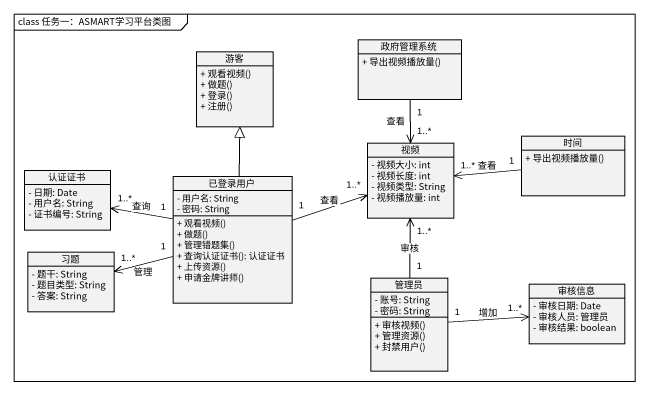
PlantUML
@startuml
mainframe class 任务一：ASMART学习平台类图
hide circle
hide empty members
skinparam classAttributeIconSize 0
class 政府管理系统 {
  + 导出视频播放量()
}
class 游客 {
  + 观看视频()
  + 做题()
  + 登录()
  + 注册()
}
class 视频 {
  - 视频大小: int
  - 视频长度: int
  - 视频类型: String
  - 视频播放量: int
}
class 时间 {
  + 导出视频播放量()
}
class 认证证书 {
  - 日期: Date
  - 用户名: String
  - 证书编号: String
}
class 已登录用户 {
  - 用户名: String
  - 密码: String
  + 观看视频()
  + 做题()
  + 管理错题集()
  + 查询认证证书(): 认证证书
  + 上传资源()
  + 申请金牌讲师()
}
class 习题 {
  - 题干: String
  - 题目类型: String
  - 答案: String
}
class 管理员 {
  - 账号: String
  - 密码: String
  + 审核视频()
  + 管理资源()
  + 封禁用户()
}
class 审核信息 {
  - 审核日期: Date
  - 审核人员: 管理员
  - 审核结果: boolean
}
政府管理系统 "1" --> "1..*" 视频 : 查看
时间 "1" -left-> "1..*" 视频 : 查看
已登录用户 -up-|> 游客
已登录用户 "1" -right-> "1..*" 视频 : 查看
已登录用户 "1" -left-> "1..*" 认证证书 : 查询
已登录用户 "1" -left-> "1..*" 习题 : 管理
管理员 "1" -up-> "1..*" 视频 : 审核
管理员 "1" -right-> "1..*" 审核信息 : 增加
@enduml
